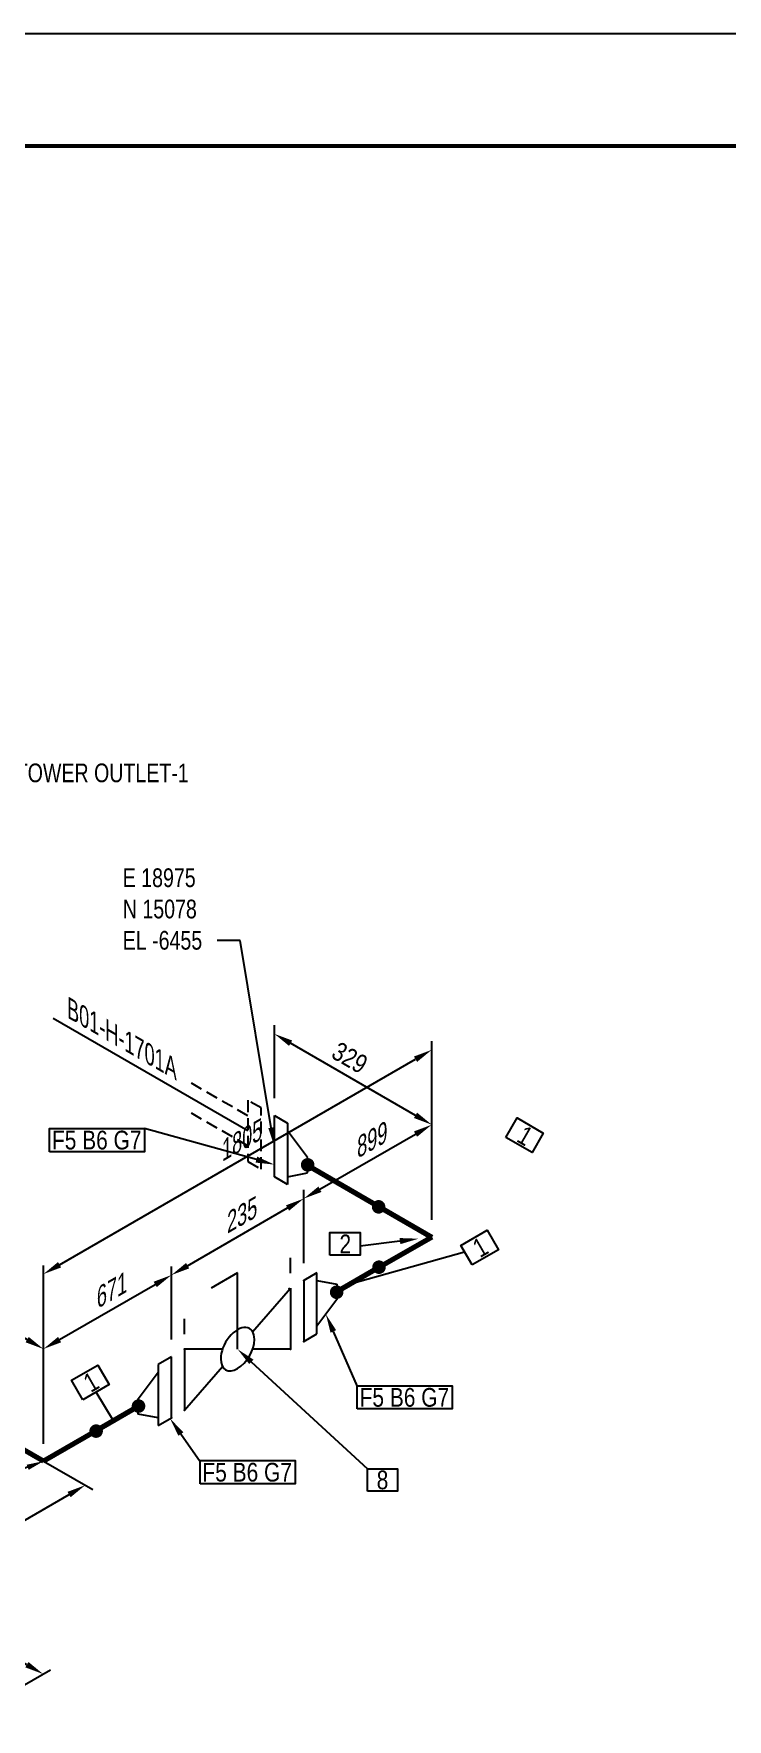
# Model space of a CAD drawing. Header units: millimetres. Extents: x 0 to 594, y 0 to 420.
# Drawn here: x 262.6 to 355.3, y 194.9 to 420 of the extents above; entities that cross this region are included whole.
import ezdxf
from ezdxf import colors
from ezdxf.entities.mleader import LeaderData, LeaderLine
from ezdxf.enums import TextEntityAlignment as Align
from ezdxf.math import Vec2, Vec3

# ---------------------------------------------------------------- set-up
doc = ezdxf.new("R2010")
doc.units = ezdxf.units.MM
doc.header["$LTSCALE"] = 0.25
doc.linetypes.add('DASHED2', pattern=[9.524999999999999, 6.35, -3.175])
for name, color, linetype in [('기기', 6, 'Continuous'), ('밸브', 4, 'Continuous'), ('연속', 7, 'DASHED2'), ('용접', 1, 'Continuous'), ('주석', 7, 'Continuous'), ('치수', 1, 'Continuous')]:
    doc.layers.add(name, color=color, linetype=linetype)
doc.layers.add('파이프', color=3, linetype='Continuous', lineweight=70)
doc.styles.add('AdskIsoAnnotation', font='arial.ttf', dxfattribs={"width": 0.8, "height": 1})
doc.styles.add('AdskIsoMetric', font='arial.ttf', dxfattribs={"width": 0.8, "height": 2.5})
doc.styles.add('AdskIsoMetric-30', font='arial.ttf', dxfattribs={"width": 0.8, "height": 2.5})
doc.styles.add('AdskIsoMetric30', font='arial.ttf', dxfattribs={"width": 0.8, "oblique": 29.99999998026783, "height": 2.5})
doc.styles.add('MtXpl_', font='')
doc.styles.get("Standard").update_dxf_attribs({"font": 'arial.ttf'})
doc.styles.get('MtXpl_').set_extended_font_data('Gulim')
doc.dimstyles.new('AdskIsoMetric', dxfattribs={"dimtxt": 2.5, "dimasz": 2.5, "dimexe": 1, "dimexo": 2, "dimgap": 0.8, "dimtad": 1, "dimdec": 0, "dimrnd": 1, "dimzin": 0, "dimdsep": 46, "dimtxsty": 'AdskIsoMetric', "dimcen": 0, "dimclrt": 7, "dimadec": 0, "dimazin": 0, "dimtfac": 1, "dimtdec": 0, "dimtmove": 1, "dimatfit": 3, "dimfxl": 0, "dimfrac": 2, "dimtolj": 1, "dimtzin": 0, "dimarcsym": 0})

# ---------------------------------------------------------------- blocks, each defined once
blk = doc.blocks.new('플랜지WN-1-IsoLeft')
at = {"color": 0, "linetype": 'ByBlock', "lineweight": -2, "extrusion": (0, 0.816496580927726, 0.5773502691896257)}
for p, q in [((0.1988737822087165, 0.08930431353897009), (-0.1546796083845573, -0.1148198316929615)), ((-0.1546796083845574, 0.03827327723098715), (-0.06629126073623892, 0.08930431353897006)), ((-0.1104854345603981, -0.08930431353897006), (-0.1546796083845574, 0.03827327723098715)), ((-0.06629126073623892, 0.08930431353897006), (0.1546796083845573, 0.06378879538497864)), ((-0.06629126073623881, -0.1658508680009444), (0.2872621298570351, 0.03827327723098715)), ((0.2872621298570351, 0.03827327723098715), (0.1988737822087165, 0.08930431353897009)), ((-0.1546796083845573, -0.1148198316929615), (-0.06629126073623881, -0.1658508680009444))]:
    blk.add_line(p, q, dxfattribs=at)
blk = doc.blocks.new('개스킷-1-IsoLeft')
at = {"color": 0, "linetype": 'ByBlock', "lineweight": -2}
for p in [(0.1238409420259958, 0.132624544016526), (0.2209708691207962, 0.07654655446197435), (-0.2209708691207961, -0.07654655446197436), (-0.1325825214724777, -0.1275775907699572)]:
    blk.add_point(p, dxfattribs=at)
blk = doc.blocks.new('볼 밸브-1-IsoLeft')
at = {"color": 0, "linetype": 'ByBlock', "lineweight": -2, "extrusion": (0, 0.816496580927726, 0.5773502691896257)}
for p, q in [((-0.5303300858810719, 0.1020620726129034), (-0.1767766952913329, 0.3061862178427942)), ((-0.1767766952913329, 0.3061862178427942), (-0.05025825371509063, 0.08718639772095713)), ((-0.1510584058491899, 0.02893471923406927), (-0.5303300858810719, 0.1020620726129034)), ((0.05025842006982772, -0.08718636576149677), (0.1767766952984044, -0.3061862178468769)), ((0.1125395395231741, -0.06497473343818108), (0.1125395395231741, -0.06497473343818108)), ((0.5303300858881435, -0.1020620726169861), (0.1509640131385629, -0.0290984687404005)), ((0.1767766952984044, -0.3061862178468769), (0.5303300858881435, -0.1020620726169861))]:
    blk.add_line(p, q, dxfattribs=at)
at = {"linetype": 'ByBlock'}
for centre, start_param, end_param in [((3.535705015120946e-12, -2.041414948160695e-12), -0.7853981633976208, 2.356194490192173), ((3.535680026323355e-12, -2.041429375449711e-12), 2.356194490192173, 5.497787143781965)]:
    blk.add_ellipse(centre, major_axis=(-0.1591549430918954, -9.505841766768172e-15), ratio=0.5773502691896257, start_param=start_param, end_param=end_param, dxfattribs=at)
blk = doc.blocks.new('Operator_Lever-1-IsoLeft')
at = {"color": 0, "linetype": 'ByBlock', "lineweight": -2, "extrusion": (0, 0.816496580927726, 0.5773502691896257)}
for p, q in [((0, 0), (-0.4419417382415922, -0.2551551815399145)), ((-0.4419417382415922, -0.2551551815399145), (-0.2651650429449552, -0.3572172541558802))]:
    blk.add_line(p, q, dxfattribs=at)
blk = doc.blocks.new('플랜지WN-1-IsoRight')
at = {"color": 0, "linetype": 'ByBlock', "lineweight": -2, "extrusion": (0.7071067811865476, 0.408248290463863, -0.5773502691896257)}
for p, q in [((0.02209708691207959, 0.1403353498469529), (-0.1104854345603981, 0.1148198316929615)), ((-0.1104854345603981, 0.1148198316929615), (-0.1104854345603981, 0.01275775907699575)), ((0.02209708691207959, 0.1913663861549358), (0.110485434560398, 0.140335349846953)), ((0.02209708691207959, -0.2168819043089272), (0.02209708691207959, 0.1913663861549358)), ((0.110485434560398, 0.140335349846953), (0.1104854345603982, -0.2679129406169102)), ((-0.1104854345603981, 0.01275775907699575), (0.0220970869120796, -0.1658508680009443)), ((0.1104854345603982, -0.2679129406169102), (0.02209708691207959, -0.2168819043089272))]:
    blk.add_line(p, q, dxfattribs=at)
blk = doc.blocks.new('*D56')
at = {"layer": 'Defpoints', "color": 0}
for p in [(294.8007984513761, 286.4174211453535), (294.8007984437428, 275.4999040462688), (315.8209685165876, 259.2814202643569)]:
    blk.add_point(p, dxfattribs=at)
at = {"layer": '치수', "color": 0, "lineweight": -2}
for p, q in [((294.8007984453575, 277.8093051234928), (294.8007984521834, 287.5721216839655)), ((313.6559050189246, 275.5314202666266), (296.9658619595268, 285.167421143084)), ((315.8209685182023, 261.5908213415809), (315.8209685278827, 275.436120802969))]:
    blk.add_line(p, q, dxfattribs=at)
at = {"layer": '치수', "color": 0}
for points in [[(297.1741952932384, 285.5282650611091), (296.7575286258152, 284.8065772250588), (294.8007984513761, 286.4174211453535)], [(313.8642383526362, 275.8922641846518), (313.4475716852129, 275.1705763486015), (315.8209685270753, 274.281420264357)]]:
    blk.add_solid(points, dxfattribs=at)
at = {"layer": '치수', "color": 7, "insert": (304.8709425861992, 283.2203179734059), "char_height": 2.5, "attachment_point": 5, "rotation": 329.9999999399383, "style": 'AdskIsoMetric-30'}
blk.add_mtext('\\A1;329', dxfattribs=at)
blk = doc.blocks.new('*D57')
at = {"layer": 'Defpoints', "color": 0}
for p in [(281.0405150356981, 254.2009161274588), (281.0405150280313, 243.2833990358228), (263.9377310705814, 229.3266192314402)]:
    blk.add_point(p, dxfattribs=at)
at = {"layer": '치수', "color": 0, "lineweight": -2}
for p, q in [((281.040515029653, 245.5928001121113), (281.0405150365091, 255.3556166656031)), ((266.1027945918947, 245.5766192291567), (278.8754515249186, 252.9509161297424)), ((263.9377310722032, 231.6360203077287), (263.9377310819261, 245.4813197695845))]:
    blk.add_line(p, q, dxfattribs=at)
at = {"layer": '치수', "color": 0}
for points in [[(278.6671181919659, 253.3117600482057), (279.0837848578714, 252.5900722112792), (281.0405150356981, 254.2009161274588)], [(265.894461258942, 245.93746314762), (266.3111279248475, 245.2157753106934), (263.9377310811152, 244.3266192314402)]]:
    blk.add_solid(points, dxfattribs=at)
at = {"layer": '치수', "color": 7, "insert": (272.4891230602445, 251.880664947246), "char_height": 2.5, "attachment_point": 5, "rotation": 29.999999939568102, "style": 'AdskIsoMetric30'}
blk.add_mtext('\\A1;671', dxfattribs=at)
blk = doc.blocks.new('*D58')
at = {"layer": 'Defpoints', "color": 0}
for p in [(298.7181845725278, 264.4071233683322), (298.7181845648664, 253.4896062754621), (281.0405150280313, 243.2833990329316)]:
    blk.add_point(p, dxfattribs=at)
at = {"layer": '치수', "color": 0, "lineweight": -2}
for p, q in [((298.718184566487, 255.79900735175), (298.7181845733381, 265.5618239064761)), ((283.2055785464722, 255.4509161251721), (296.5531210617483, 263.1571233706158)), ((281.0405150296519, 245.5928001092195), (281.0405150365031, 255.3556166655996))]:
    blk.add_line(p, q, dxfattribs=at)
at = {"layer": '치수', "color": 0}
for points in [[(296.3447877287956, 263.5179672890791), (296.761454394701, 262.7962794521525), (298.7181845725278, 264.4071233683322)], [(282.9972452135195, 255.8117600436353), (283.413911879425, 255.0900722067088), (281.0405150356927, 254.2009161274557)]]:
    blk.add_solid(points, dxfattribs=at)
at = {"layer": '치수', "color": 7, "insert": (289.8793498059467, 261.9209170156904), "char_height": 2.5, "attachment_point": 5, "rotation": 29.999999939567875, "style": 'AdskIsoMetric30'}
blk.add_mtext('\\A1;235', dxfattribs=at)
blk = doc.blocks.new('개스킷 해치 표식-1-IsoLeft')
at = {"linetype": 'ByBlock', "lineweight": -2, "extrusion": (0, 0.816496580927726, 0.5773502691896257)}
blk.add_line((0, 0), (-0.08838834764831846, -0.05103103630798289), dxfattribs=at)
blk = doc.blocks.new('*D59')
at = {"layer": 'Defpoints', "color": 0}
for p in [(315.8209685271344, 274.2814202643644), (315.8209685165876, 259.2814202643569), (298.7181845648664, 253.4896062725683)]:
    blk.add_point(p, dxfattribs=at)
at = {"layer": '치수', "color": 0, "lineweight": -2}
for p, q in [((315.8209685182114, 261.5908213406466), (315.8209685279463, 275.4361208025093)), ((300.8832480833221, 265.6571233660571), (313.6559050163549, 273.031420266648)), ((298.7181845664901, 255.799007348858), (298.7181845733545, 265.5618239064856))]:
    blk.add_line(p, q, dxfattribs=at)
at = {"layer": '치수', "color": 0}
for points in [[(313.4475716834022, 273.3922641851113), (313.8642383493076, 272.6705763481847), (315.8209685271344, 274.2814202643644)], [(300.6749147503695, 266.0179672845204), (301.0915814162749, 265.2962794475939), (298.7181845725426, 264.4071233683408)]]:
    blk.add_solid(points, dxfattribs=at)
at = {"layer": '치수', "color": 7, "insert": (307.2695765516791, 271.9621536514621), "char_height": 2.5, "attachment_point": 5, "rotation": 29.99999993956813, "style": 'AdskIsoMetric30'}
blk.add_mtext('\\A1;899', dxfattribs=at)
blk = doc.blocks.new('*D60')
at = {"layer": 'Defpoints', "color": 0}
for p in [(315.8209685341441, 284.2814202643569), (315.8209685165876, 259.2814202643569), (263.9377310705814, 229.3266192314402)]:
    blk.add_point(p, dxfattribs=at)
at = {"layer": '치수', "color": 0, "lineweight": -2}
for p, q in [((315.8209685182094, 261.5908213406454), (315.8209685349549, 285.4361208025012)), ((266.1027945989173, 255.5766192291565), (313.6559050233645, 283.0314202666405)), ((263.9377310722032, 231.6360203077287), (263.9377310889487, 255.4813197695843))]:
    blk.add_line(p, q, dxfattribs=at)
at = {"layer": '치수', "color": 0}
for points in [[(313.4475716904118, 283.3922641851037), (313.8642383563173, 282.6705763481772), (315.8209685341441, 284.2814202643569)], [(265.8944612659646, 255.9374631476198), (266.3111279318701, 255.2157753106932), (263.9377310881378, 254.3266192314401)]]:
    blk.add_solid(points, dxfattribs=at)
at = {"layer": '치수', "color": 7, "insert": (289.8793498129795, 271.9219015830081), "char_height": 2.5, "attachment_point": 5, "rotation": 29.999999939568102, "style": 'AdskIsoMetric30'}
blk.add_mtext('\\A1;1805', dxfattribs=at)
blk = doc.blocks.new('*D61')
at = {"layer": 'Defpoints', "color": 0}
for p in [(263.9377310810589, 244.3266192314401), (245.8169601069483, 239.7886512505575), (263.9377310705814, 229.3266192314402)]:
    blk.add_point(p, dxfattribs=at)
at = {"layer": '치수', "color": 0, "lineweight": -2}
for p, q in [((247.9820236255759, 253.5386512482866), (261.7726675729089, 245.5766192337109)), ((263.9377310721945, 231.6360203086658), (263.9377310818655, 245.4813197700529))]:
    blk.add_line(p, q, dxfattribs=at)
at = {"layer": '치수', "color": 0}
for points in [[(248.1903569592877, 253.8994951663117), (247.7736902918641, 253.1778073302616), (245.8169601174258, 254.7886512505573)], [(261.9810009066206, 245.9374631517359), (261.5643342391971, 245.2157753156858), (263.9377310810589, 244.3266192314401)]]:
    blk.add_solid(points, dxfattribs=at)
at = {"layer": '치수', "color": 7, "insert": (257.0770501253508, 250.9045325067813), "char_height": 2.5, "attachment_point": 5, "rotation": 329.9999999399082, "style": 'AdskIsoMetric-30'}
blk.add_mtext('\\A1;674', dxfattribs=at)
blk = doc.blocks.new('*D82')
at = {"layer": 'Defpoints', "color": 0}
for p in [(256.5404250708609, 233.6345423719808), (269.530820301239, 226.1345669214495), (218.8894054016271, 211.8966212086143)]:
    blk.add_point(p, dxfattribs=at)
at = {"layer": '치수', "color": 0, "lineweight": -2}
for p, q in [((258.5404272541689, 232.4798456125827), (270.530821392893, 225.5572185417505)), ((234.0448617804215, 205.6466498475234), (267.3657591528226, 224.8845628320091))]:
    blk.add_line(p, q, dxfattribs=at)
at = {"layer": '치수', "color": 0}
for points in [[(267.1574251379158, 225.2454063567452), (267.5740931677293, 224.5237193072731), (269.530820301239, 226.1345669214495)], [(233.8365277655148, 206.0074933722595), (234.2531957953283, 205.2858063227873), (231.8798006320052, 204.396645758083)]]:
    blk.add_solid(points, dxfattribs=at)
at = {"layer": '치수', "color": 7, "insert": (248.4390084806367, 216.5740506909152), "char_height": 2.5, "attachment_point": 5, "rotation": 30.000108222139186, "style": 'AdskIsoMetric-30'}
blk.add_mtext('\\A1;6102', dxfattribs=at)
blk = doc.blocks.new('*D83')
at = {"layer": 'Defpoints', "color": 0}
for p in [(231.8797740278686, 219.396642738874), (218.8894054016271, 211.8966212086143), (250.9108226884984, 193.4091180598964)]:
    blk.add_point(p, dxfattribs=at)
at = {"layer": '치수', "color": 0, "lineweight": -2}
for p, q in [((261.7361257341556, 202.1591360028586), (234.0448396084529, 218.1466463261717)), ((252.9108207741166, 194.5638219127427), (264.9011903575491, 201.4864915165794))]:
    blk.add_line(p, q, dxfattribs=at)
at = {"layer": '치수', "color": 0}
for points in [[(234.2531723439033, 218.5074905896024), (233.8365068730025, 217.7858020627409), (231.8797740278686, 219.396642738874)], [(261.944458469606, 202.5199802662893), (261.5277929987052, 201.7982917394278), (263.90119131474, 200.9091395901562)]]:
    blk.add_solid(points, dxfattribs=at)
at = {"layer": '치수', "color": 7, "insert": (251.916545319582, 210.445346470334), "char_height": 2.5, "attachment_point": 5, "rotation": 330.00009493343526, "style": 'AdskIsoMetric30'}
blk.add_mtext('\\A1;5970', dxfattribs=at)
blk = doc.blocks.new('엘보우-15-Iso2DSkew90')
at = {"color": 0, "linetype": 'ByBlock', "lineweight": -2, "extrusion": (-1.142818299212418e-09, -0.8164965809287726, -0.5773502691881456)}
for p, q in [((-7.071072249651485e-05, 4.082485473166824e-05), (-7.071067811895838, 4.082482911208699)), ((7.071067811865476, 4.0824828980301), (7.071072249464115e-05, 4.082485460078864e-05)), ((-7.071072249856638e-05, 4.082485473275002e-05), (-7.071072249856638e-05, 4.082485473275002e-05))]:
    blk.add_line(p, q, dxfattribs=at)
blk = doc.blocks.new('엘보우-19-Iso2DSkew90')
at = {"color": 0, "linetype": 'ByBlock', "lineweight": -2, "extrusion": (-1.144912425728211e-09, -0.8164965809290442, -0.5773502691877617)}
for p, q in [((-7.071067809048335, 4.082482912862081), (-7.07106421578106e-05, 4.082480838288248e-05)), ((-7.071064221317089e-05, -4.082480821871716e-05), (-7.071067814741376, -4.082482896354893)), ((-7.071064221415338e-05, -4.082480821928303e-05), (-7.071064221415338e-05, -4.082480821928303e-05))]:
    blk.add_line(p, q, dxfattribs=at)
blk = doc.blocks.new('Buttweld')
at = {"lineweight": -2}
blk.add_hatch(color=0, dxfattribs=at).paths.add_polyline_path([(0.04399514976077742, -0.002606086945810659), (0.04330731180660574, 0.005255936846196026), (0.04126469755226539, 0.01287907702365859), (0.03792937079826185, 0.02003170832977988), (0.03340267376025871, 0.0264965016817295), (0.02782214783713649, 0.03207702760485173), (0.02135735448518687, 0.03660372464285486), (0.01420472317906558, 0.03993905139685841), (0.006581583001603011, 0.04198166565119876), (-0.001280440790403681, 0.04266950360537045), (-0.009142464582410366, 0.04198166565119876), (-0.01676560475987293, 0.03993905139685841), (-0.02391823606599422, 0.03660372464285487), (-0.03038302941794385, 0.03207702760485173), (-0.03596355534106607, 0.02649650168172951), (-0.04049025237906921, 0.02003170832977988), (-0.04382557913307276, 0.0128790770236586), (-0.0458681933874131, 0.005255936846196026), (-0.04655603134158478, -0.002606086945810653), (-0.0458681933874131, -0.01046811073781733), (-0.04382557913307276, -0.01809125091527991), (-0.04049025237906921, -0.02524388222140119), (-0.03596355534106607, -0.03170867557335082), (-0.03038302941794385, -0.03728920149647304), (-0.02391823606599425, -0.04181589853447618), (-0.01676560475987292, -0.04515122528847974), (-0.009142464582410366, -0.04719383954282007), (-0.001280440790403688, -0.04788167749699176), (0.006581583001602991, -0.04719383954282008), (0.01420472317906554, -0.04515122528847974), (0.02135735448518687, -0.04181589853447618), (0.02782214783713648, -0.03728920149647305), (0.0334026737602587, -0.03170867557335083), (0.03792937079826184, -0.02524388222140123), (0.04126469755226539, -0.0180912509152799), (0.04330731180660574, -0.01046811073781735)], is_closed=False, flags=0)
blk = doc.blocks.new('AnnoRect')
at = {"color": 0, "linetype": 'ByBlock', "lineweight": -2}
blk.add_wipeout([(-0.8095147142857141, -0.5999939999999999), (-0.8095147142857141, 0.5999939999999997), (0.8095147142857136, 0.5999939999999997), (0.8095147142857136, -0.5999939999999997)], dxfattribs=at)
blk.add_lwpolyline([(-0.8095147142857141, -0.5999939999999999), (-0.8095147142857141, 0.5999940000000001), (0.8095147142857141, 0.5999940000000004), (0.8095147142857141, -0.5999939999999997)], close=True, dxfattribs=at)
at = {"color": 0, "linetype": 'ByBlock', "lineweight": -2, "style": 'AdskIsoAnnotation', "width": 0.8}
blk.add_attdef('XX', text='', height=1, dxfattribs=at).set_placement((0, 0), align=Align.MIDDLE_CENTER)

msp = doc.modelspace()

# ---------------------------------------------------------------- linework, layer by layer
at = {"layer": '연속'}
for p, q in [((291.2652645359515, 275.4586625958457), (283.5759545760347, 279.8980877710862)), ((291.2652645359515, 271.4586625958457), (283.5759545760347, 275.8980877710861))]:
    msp.add_line(p, q, dxfattribs=at)
at = {"layer": '연속', "extrusion": (-0.7071067811865865, -0.4082482904637956, 0.5773502691896257)}
for p, q in [((293.0330314889181, 276.5205247743245), (291.2652645359519, 277.5411455004844)), ((291.2652645359519, 277.5411455004844), (291.2652645359511, 269.3761796912071)), ((293.0330314889173, 268.3555589650473), (293.0330314889181, 276.5205247743245)), ((291.2652645359511, 269.3761796912071), (293.0330314889173, 268.3555589650473))]:
    msp.add_line(p, q, dxfattribs=at)
at = {"layer": '치수'}
msp.add_line((291.2652645359515, 273.4586625958457), (265.2589258381666, 288.4734292436484), dxfattribs=at)
at = {"layer": '파이프'}
for points in [[(299.2202158214582, 268.865869324765), (308.7499007075835, 263.3639031771935)], [(308.7499007018103, 255.1989373679813), (303.1376019462501, 251.9586751785788)], [(276.6210976409355, 236.6493643172281), (271.0087988853742, 233.4091021278248)]]:
    msp.add_lwpolyline(points, dxfattribs=at)

# ---------------------------------------------------------------- block references
at = {"layer": '밸브', "xscale": 20, "yscale": 20, "zscale": 20}
for name, p, rotation in [('플랜지WN-1-IsoRight', (297.0105071311733, 270.1416452350593), 179.999999979535), ('볼 밸브-1-IsoLeft', (289.879349793602, 244.3040197479087), 239.9999999798452), ('Operator_Lever-1-IsoLeft', (289.879349793602, 244.3040197479087), 239.9999999798452), ('플랜지WN-1-IsoLeft', (300.927893254123, 250.6828992734561), 239.9999999795689), ('개스킷-1-IsoLeft', (297.8343010851548, 248.8968130062899), 59.99999998025446), ('플랜지WN-1-IsoLeft', (278.830806333051, 237.925140222344), 59.99999997977869), ('개스킷-1-IsoLeft', (281.9243985020285, 239.7112264895155), 59.99999997960067)]:
    msp.add_blockref(name, p, dxfattribs=dict(at, rotation=rotation))
at = {"layer": '용접', "xscale": 20, "yscale": 20, "zscale": 20, "rotation": 180}
for p in [(299.2202158214582, 268.865869324765), (308.7499007018103, 255.1989373679813), (276.6210976409356, 236.6493643172281)]:
    msp.add_blockref('Buttweld', p, dxfattribs=at)
at = {"layer": '용접', "xscale": 20, "yscale": 20, "zscale": 20}
for p in [(308.7499007075836, 263.3639031771934), (303.1376019462502, 251.9586751785788), (271.0087988853743, 233.4091021278249)]:
    msp.add_blockref('Buttweld', p, dxfattribs=at)
at = {"layer": '주석'}
ref = msp.add_blockref('AnnoRect', (328.2171262745165, 272.8665124278475), dxfattribs=dict(at, xscale=2.5, yscale=2.5, zscale=2.5, rotation=329.9999999399382))
ref.add_attrib('XX_001', '1', (327.0070982736399, 272.1158393438748), dxfattribs={"layer": '0', "color": 0, "linetype": 'ByBlock', "lineweight": -2, "height": 2.5, "rotation": 329.9999999399382, "style": 'AdskIsoAnnotation', "width": 0.8})
at = {"layer": '치수', "xscale": 20, "yscale": 20, "zscale": 20, "rotation": 239.9999999798044}
for p in [(296.9504176125837, 254.4689855505408), (282.8082819831606, 246.3040197578655)]:
    msp.add_blockref('개스킷 해치 표식-1-IsoLeft', p, dxfattribs=at)
at = {"layer": '파이프'}
for name, p in [('엘보우-19-Iso2DSkew90', (315.8209685165876, 259.2814202643569)), ('엘보우-15-Iso2DSkew90', (263.9377310705814, 229.3266192314402))]:
    msp.add_blockref(name, p, dxfattribs=at)

# ---------------------------------------------------------------- texts
at = {"layer": '기기', "style": 'AdskIsoMetric-30', "oblique": 329.9999999999999, "width": 0.8}
msp.add_text('B01-H-1701A', height=2.5, rotation=330.0000000000207, dxfattribs=at).set_placement((267.100025900825, 288.6086054046913))
at = {"layer": '주석', "style": 'MtXpl_', "width": 0.8}
for s, p in [('1019-COOLING TOWER OUTLET-1', (240.757100132897, 320.0244833038046)), ('E 18975', (274.5356975077884, 306.0196477479758)), ('N 15078', (274.5438830466697, 301.8427491577075)), ('EL -6455', (274.5356975077884, 297.6658505674392))]:
    msp.add_text(s, height=2.5, dxfattribs=at).set_placement(p)

# ---------------------------------------------------------------- dimensions: what is measured, and where the dimension line sits
at = {"layer": '치수'}
for base, p1, p2, angle, text, override, picture, middle in [((294.8007984513761, 286.4174211453535), (315.8209685165876, 259.2814202643569), (294.8007984437428, 275.4999040462689), 149.9999999399383, '329', {"dimtad": 0, "dimlfac": 12.48800833412456, "dimtxsty": 'AdskIsoMetric-30', "dimse1": 0, "dimse2": 0, "dimsd1": 0, "dimsd2": 0, "dimtmove": 1}, '*D56', (304.8709425861992, 283.2203179734059)), ((315.8209685341441, 284.2814202643569), (263.9377310705814, 229.3266192314402), (315.8209685165876, 259.2814202643569), 29.99999993956811, '1805', {"dimtad": 0, "dimlfac": 30.12747263317257, "dimtxsty": 'AdskIsoMetric30', "dimse1": 0, "dimse2": 0, "dimsd1": 0, "dimsd2": 0, "dimtmove": 1}, '*D60', (289.8793498129795, 271.9219015830081)), ((315.8209685271344, 274.2814202643644), (298.7181845648664, 253.4896062725683), (315.8209685165876, 259.2814202643569), 29.99999993956814, '899', {"dimtad": 0, "dimlfac": 50.78610742254983, "dimtxsty": 'AdskIsoMetric30', "dimse1": 0, "dimse2": 0, "dimsd1": 0, "dimsd2": 0, "dimtmove": 1}, '*D59', (307.2695765516791, 271.9621536514621)), ((298.7181845725278, 264.4071233683322), (281.0405150280313, 243.2833990329316), (298.7181845648664, 253.4896062754621), 29.99999993956788, '235', {"dimtad": 0, "dimlfac": 11.51015230321141, "dimtxsty": 'AdskIsoMetric30', "dimse1": 0, "dimse2": 0, "dimsd1": 0, "dimsd2": 0, "dimtmove": 1}, '*D58', (289.8793498059467, 261.9209170156904)), ((263.9377310810589, 244.3266192314401), (245.8169601069483, 239.7886512505575), (263.9377310705814, 229.3266192314402), 329.9999999399082, '674', {"dimtad": 0, "dimlfac": 32.19816188637057, "dimtxsty": 'AdskIsoMetric-30', "dimse1": 1, "dimse2": 0, "dimsd1": 0, "dimsd2": 0, "dimtmove": 1}, '*D61', (257.0770501253508, 250.9045325067813)), ((281.0405150356981, 254.2009161274588), (263.9377310705814, 229.3266192314402), (281.0405150280313, 243.2833990358228), 29.99999993956811, '671', {"dimtad": 0, "dimlfac": 30.77982882152653, "dimtxsty": 'AdskIsoMetric30', "dimse1": 0, "dimse2": 0, "dimsd1": 0, "dimsd2": 0, "dimtmove": 1}, '*D57', (272.4891230602445, 251.880664947246)), ((269.530820301239, 226.1345669214495), (218.8894054016271, 211.8966212086143), (256.5404250708609, 233.6345423719808), 30.00010822213918, '6102', {"dimtad": 0, "dimlfac": 140.3439665575287, "dimtxsty": 'AdskIsoMetric-30', "dimse1": 1, "dimse2": 0, "dimsd1": 0, "dimsd2": 0, "dimtmove": 1}, '*D82', (248.4390084806367, 216.5740506909152)), ((231.8797740278686, 219.396642738874), (250.9108226884984, 193.4091180598964), (218.8894054016271, 211.8966212086143), 150.0000949334352, '5970', {"dimtad": 0, "dimlfac": 161.4628789713227, "dimtxsty": 'AdskIsoMetric30', "dimse1": 0, "dimse2": 1, "dimsd1": 0, "dimsd2": 0, "dimtmove": 1}, '*D83', (251.916545319582, 210.445346470334))]:
    dim = msp.add_linear_dim(base=base, p1=p1, p2=p2, angle=angle, text=text, dimstyle='AdskIsoMetric', override=override, dxfattribs=at)
    dim.commit()
    dim.dimension.update_dxf_attribs({"geometry": picture, "text_midpoint": middle, "dimtype": 160})

# ---------------------------------------------------------------- leaders
at = {"layer": '주석'}
ml = msp.add_multileader_mtext('Standard', dxfattribs=at)
ml.set_content('')
ml.set_leader_properties()
ml.build(insert=Vec2(0, 0))
ml.multileader.update_dxf_attribs({"dogleg_length": 3.061862178478973, "arrow_head_size": 2.5})
ctx = ml.context
ctx.base_point, ctx.arrow_head_size, ctx.plane_origin = Vec3(287.1552640960376, 298.8665124278473), 2.5, Vec3(-7.782873725483569, -25.13348757215249)
notes = []
notes.append((ctx, [(0, (1, 1, 0), (290.2171262745165, 298.8665124278473), (-1, 0), 3.061862178478973, [(0, [(294.8007984408884, 271.4174211453535)], 0, [])])]))
ctx.mtext, ml.multileader.dxf.content_type = None, 0
ml = msp.add_multileader_mtext('Standard', dxfattribs=at)
ml.set_content('')
ml.set_leader_properties()
ml.build(insert=Vec2(0, 0))
ml.multileader.update_dxf_attribs({"dogleg_length": 0, "arrow_head_size": 2.5})
ctx = ml.context
ctx.base_point, ctx.arrow_head_size, ctx.plane_origin = Vec3(277.4655587201867, 273.7798601695384), 2.5, Vec3(-7.782873725483569, -25.13348757215249)
notes.append((ctx, [(0, (1, 1, 0), (277.4655587201867, 273.7798601695384), (-1, 0), 0, [(0, [(294.8007984408767, 268.9517562070359)], 0, [])])]))
ctx.mtext, ml.multileader.dxf.content_type = None, 0
ml = msp.add_multileader_mtext('Standard', dxfattribs=at)
ml.set_content('')
ml.set_leader_properties()
ml.build(insert=Vec2(0, 0))
ml.multileader.update_dxf_attribs({"dogleg_length": 0, "arrow_head_size": 2.5})
ctx = ml.context
ctx.base_point, ctx.arrow_head_size, ctx.plane_origin = Vec3(306.2646998459451, 258.0526554797956), 2.5, Vec3(-7.782873725483569, -25.13348757215249)
notes.append((ctx, [(0, (1, 1, 0), (306.2646998459451, 258.0526554797956), (-1, 0), 0, [(0, [(314.0532015634644, 259.0541171344248)], 0, [])])]))
ctx.mtext, ml.multileader.dxf.content_type = None, 0
ml = msp.add_multileader_mtext('Standard', dxfattribs=at)
ml.set_content('')
ml.set_leader_properties()
ml.build(insert=Vec2(0, 0))
ml.multileader.update_dxf_attribs({"dogleg_length": 0, "arrow_head_size": 0})
ctx = ml.context
ctx.base_point, ctx.arrow_head_size, ctx.plane_origin = Vec3(320.2045798898783, 257.3047714482979), 0, Vec3(-7.782873725483569, -25.13348757215249)
notes.append((ctx, [(0, (1, 1, 0), (320.2045798898783, 257.3047714482979), (-1, 0), 0, [(0, [(305.0903502540549, 253.0860949370032)], 0, [])])]))
ctx.mtext, ml.multileader.dxf.content_type = None, 0
ml = msp.add_multileader_mtext('Standard', dxfattribs=at)
ml.set_content('')
ml.set_leader_properties()
ml.build(insert=Vec2(0, 0))
ml.multileader.update_dxf_attribs({"dogleg_length": 0, "arrow_head_size": 2.5})
ctx = ml.context
ctx.base_point, ctx.arrow_head_size, ctx.plane_origin = Vec3(305.8664684052493, 239.3153683214355), 2.5, Vec3(-7.782873725483569, -25.13348757215249)
notes.append((ctx, [(0, (1, 1, 0), (305.8664684052493, 239.3153683214355), (-1, 0), 0, [(0, [(301.6737700365722, 248.9660523790742)], 0, [])])]))
ctx.mtext, ml.multileader.dxf.content_type = None, 0
ml = msp.add_multileader_mtext('Standard', dxfattribs=at)
ml.set_content('')
ml.set_leader_properties()
ml.build(insert=Vec2(0, 0))
ml.multileader.update_dxf_attribs({"dogleg_length": 0, "arrow_head_size": 2.5})
ctx = ml.context
ctx.base_point, ctx.arrow_head_size, ctx.plane_origin = Vec3(307.2171262745165, 228.322762830027), 2.5, Vec3(-7.782873725483569, -25.13348757215249)
notes.append((ctx, [(0, (1, 1, 0), (307.2171262745165, 228.322762830027), (-1, 0), 0, [(0, [(289.879349793602, 244.3040197479088)], 0, [])])]))
ctx.mtext, ml.multileader.dxf.content_type = None, 0
ml = msp.add_multileader_mtext('Standard', dxfattribs=at)
ml.set_content('')
ml.set_leader_properties()
ml.build(insert=Vec2(0, 0))
ml.multileader.update_dxf_attribs({"dogleg_length": 0, "arrow_head_size": 0})
ctx = ml.context
ctx.base_point, ctx.arrow_head_size, ctx.plane_origin = Vec3(270.9883948196162, 238.5797710428876), 0, Vec3(-7.782873725483569, -25.13348757215249)
notes.append((ctx, [(0, (1, 1, 0), (270.9883948196162, 238.5797710428876), (-1, 0), 0, [(0, [(273.2961216002578, 234.7296885097697)], 0, [])])]))
ctx.mtext, ml.multileader.dxf.content_type = None, 0
ml = msp.add_multileader_mtext('Standard', dxfattribs=at)
ml.set_content('')
ml.set_leader_properties()
ml.build(insert=Vec2(0, 0))
ml.multileader.update_dxf_attribs({"dogleg_length": 0, "arrow_head_size": 2.5})
ctx = ml.context
ctx.base_point, ctx.arrow_head_size, ctx.plane_origin = Vec3(284.8664684052492, 229.3153683214355), 2.5, Vec3(-7.782873725483569, -25.13348757215249)
notes.append((ctx, [(0, (1, 1, 0), (284.8664684052492, 229.3153683214355), (-1, 0), 0, [(0, [(280.8681425245621, 235.0189139153454)], 0, [])])]))
ctx.mtext, ml.multileader.dxf.content_type = None, 0
ml = msp.add_multileader_mtext('Standard', dxfattribs=at)
ml.set_content('')
ml.set_leader_properties()
ml.build(insert=Vec2(0, 0))
ml.multileader.update_dxf_attribs({"dogleg_length": 0, "arrow_head_size": 2.249865877454585})
ctx = ml.context
ctx.base_point, ctx.arrow_head_size, ctx.plane_origin = Vec3(259.2646998459451, 227.549036951657), 2.249865877454585, Vec3(-7.782873725483569, -25.13348757215249)
notes.append((ctx, [(0, (1, 1, 0), (259.2646998459451, 227.549036951657), (-1, 0), 0, [(0, [(263.9377310705814, 229.3266192314402)], 0, [])])]))
ctx.mtext, ml.multileader.dxf.content_type = None, 0
for ctx, leaders in notes:
    for number, flags, end, landing, length, lines in leaders:
        leader = LeaderData()
        leader.index, (leader.has_last_leader_line, leader.has_dogleg_vector, leader.attachment_direction) = number, flags
        leader.last_leader_point, leader.dogleg_vector, leader.dogleg_length = Vec3(end), Vec3(landing), length
        for number, points, colour, breaks in lines:
            line = LeaderLine()
            line.index, line.vertices, line.color, line.breaks = number, Vec3.list(points), colors.encode_raw_color(colour), breaks
            leader.lines.append(line)
        ctx.leaders.append(leader)

# ---------------------------------------------------------------- next in the draw order: block references
ref = msp.add_blockref('AnnoRect', (304.2409130602308, 258.3664974278474), dxfattribs=dict(at, xscale=2.5, yscale=2.5, zscale=2.5))
ref.add_attrib('XX_001', '2', (303.4967111502717, 257.1113814660466), dxfattribs={"layer": '0', "color": 0, "linetype": 'ByBlock', "lineweight": -2, "height": 2.5, "style": 'AdskIsoAnnotation', "width": 0.8})
ref = msp.add_blockref('AnnoRect', (322.2171262745165, 257.8665124278474), dxfattribs=dict(at, xscale=2.500000000000001, yscale=2.500000000000001, zscale=2.500000000000001, rotation=29.99999993956802))
ref.add_attrib('XX_001', '1', (322.2622142347266, 256.4432608978112), dxfattribs={"layer": '0', "color": 0, "linetype": 'ByBlock', "lineweight": -2, "height": 2.5, "rotation": 29.99999993956802, "style": 'AdskIsoAnnotation', "width": 0.8})
ref = msp.add_blockref('AnnoRect', (270.2171262745165, 239.8665124278475), dxfattribs=dict(at, xscale=2.500000000000001, yscale=2.500000000000001, zscale=2.500000000000001, rotation=29.99999993956802))
ref.add_attrib('XX_001', '1', (270.2622142347266, 238.4432608978113), dxfattribs={"layer": '0', "color": 0, "linetype": 'ByBlock', "lineweight": -2, "height": 2.5, "rotation": 29.99999993956802, "style": 'AdskIsoAnnotation', "width": 0.8})
ref = msp.add_blockref('AnnoRect', (312.2171262745165, 237.8665124278475), dxfattribs=dict(at, xscale=7.845018450184504, yscale=2.585266030013643, zscale=2.5))
ref.add_attrib('XX_001', 'F5 B6 G7', (306.1871126319518, 236.6165124278475), dxfattribs={"layer": '0', "color": 0, "linetype": 'ByBlock', "lineweight": -2, "height": 2.5, "style": 'AdskIsoAnnotation', "width": 0.8})
ref = msp.add_blockref('AnnoRect', (291.2171262745165, 227.8665124278475), dxfattribs=dict(at, xscale=7.845018450184504, yscale=2.585266030013643, zscale=2.5))
ref.add_attrib('XX_001', 'F5 B6 G7', (285.1871126319518, 226.6165124278475), dxfattribs={"layer": '0', "color": 0, "linetype": 'ByBlock', "lineweight": -2, "height": 2.5, "style": 'AdskIsoAnnotation', "width": 0.8})
ref = msp.add_blockref('AnnoRect', (309.2409130602308, 226.822777830027), dxfattribs=dict(at, xscale=2.5, yscale=2.5, zscale=2.5))
ref.add_attrib('XX_001', '8', (308.4687438924272, 225.5889783757296), dxfattribs={"layer": '0', "color": 0, "linetype": 'ByBlock', "lineweight": -2, "height": 2.5, "style": 'AdskIsoAnnotation', "width": 0.8})

# ---------------------------------------------------------------- next in the draw order: linework, layer by layer
msp.add_lwpolyline([(0, 0), (594, 0), (594, 420), (0, 420)], close=True)
at = {"const_width": 0.5}
msp.add_lwpolyline([(15, 15), (579, 15), (579, 405.0000000000001), (15, 405)], close=True, dxfattribs=at)

# ---------------------------------------------------------------- next in the draw order: block references
at = {"layer": '주석'}
ref = msp.add_blockref('AnnoRect', (271.1149008509195, 272.2287160631264), dxfattribs=dict(at, xscale=7.845018450184504, yscale=2.585266030013643, zscale=2.5))
ref.add_attrib('XX_001', 'F5 B6 G7', (265.0848872083547, 270.9787160631264), dxfattribs={"layer": '0', "color": 0, "linetype": 'ByBlock', "lineweight": -2, "height": 2.5, "style": 'AdskIsoAnnotation', "width": 0.8})

doc.saveas('drawing.dxf')
